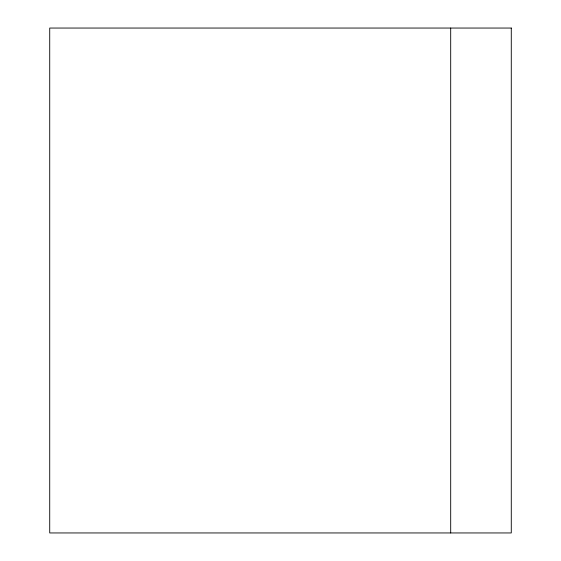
<?xml version="1.0" encoding="UTF-8"?>
<svg xmlns="http://www.w3.org/2000/svg" width="561" height="561" viewBox="0 0 561 561"><rect width="100%" height="100%" fill="white"/><g stroke="black" fill="none" stroke-linecap="round" stroke-linejoin="round"><path stroke-width="0.84" d="M450.693 28.05L450.693 532.95M511.281 28.05L49.719 28.05L49.719 532.95L511.281 532.95L511.281 28.05"/></g></svg>
